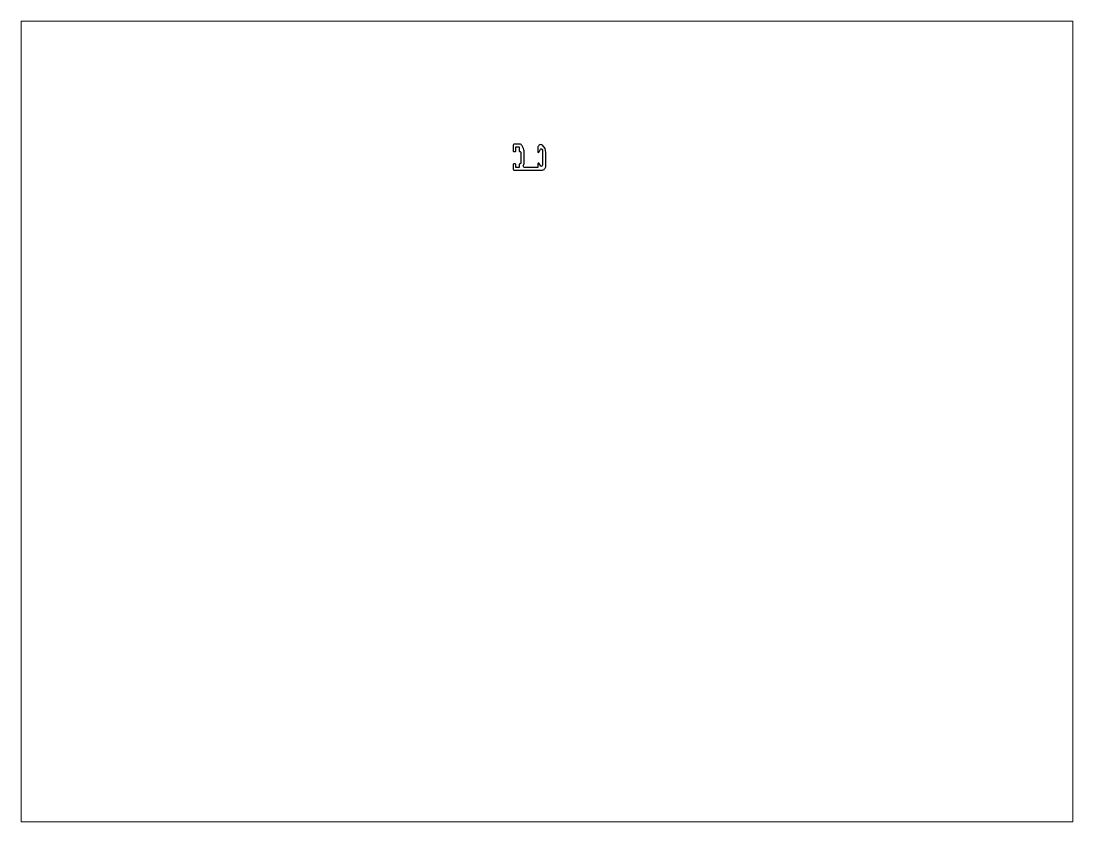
# Paper-space layout 'Layout1' of a CAD drawing. Extents: x 27 to 240, y 20 to 183.
# The model-space entities are those that its viewports show. They can reach past a viewport. Long polylines and large blocks are cut down to what shows.
import ezdxf

# ---------------------------------------------------------------- set-up
doc = ezdxf.new("R2010")
doc.units = 0
doc.header["$LTSCALE"] = 15
doc.layers.get('0').update_dxf_attribs({"linetype": 'CONTINUOUS'})

msp = doc.modelspace()

# ---------------------------------------------------------------- linework, layer by layer
msp.add_lwpolyline([(188.89, 224.64, -0.113609), (188.76, 224.07, -0.591091), (188.24, 224.04), (187.65, 225, 0.75543), (187.09, 224.84), (187.09, 223.54), (182.29, 223.54, -0.618034), (181.89, 224.34, 0.162278), (182.09, 224.94), (182.09, 229.57, 0.116434), (181.88, 230.46), (181.37, 231.49, 0.284079), (180.47, 232.04), (178.59, 232.04, 0.414214), (178.09, 231.54), (178.09, 229.64, 0.414214), (178.39, 229.34), (178.79, 229.34, 0.414214), (179.09, 229.64), (179.09, 231.04), (180.29, 231.04), (180.29, 229.64, 0.414214), (180.59, 229.34, -0.414214), (180.89, 229.04), (180.89, 225.14, -0.414214), (180.59, 224.84, 0.414214), (180.29, 224.54), (180.29, 223.54), (179.09, 223.54), (179.09, 224.54, 0.414214), (178.79, 224.84), (178.39, 224.84, 0.414214), (178.09, 224.54), (178.09, 223.04, 0.414214), (178.59, 222.54), (188.59, 222.54, 0.414214), (190.09, 224.04), (190.09, 229.01, 0.216246), (188.9, 231.64, 0.394876), (187.53, 231.6, 0.198912), (187.09, 230.54), (187.09, 229.34, 0.796177), (187.66, 229.21), (188.15, 230.22, -0.580221), (188.67, 230.26, -0.147717), (188.89, 229.54)], format="xyb", close=True)

psp = doc.layouts.get("Layout1")

# ---------------------------------------------------------------- viewports
at = {"layer": '0', "color": 0, "linetype": 'BYBLOCK', "ltscale": 0.05}
psp.add_viewport(center=(133.35, 101.6), size=(213.36, 162.56), view_center_point=(190.51, 130.3), view_height=293.8955, dxfattribs=at)

doc.saveas('drawing.dxf')
